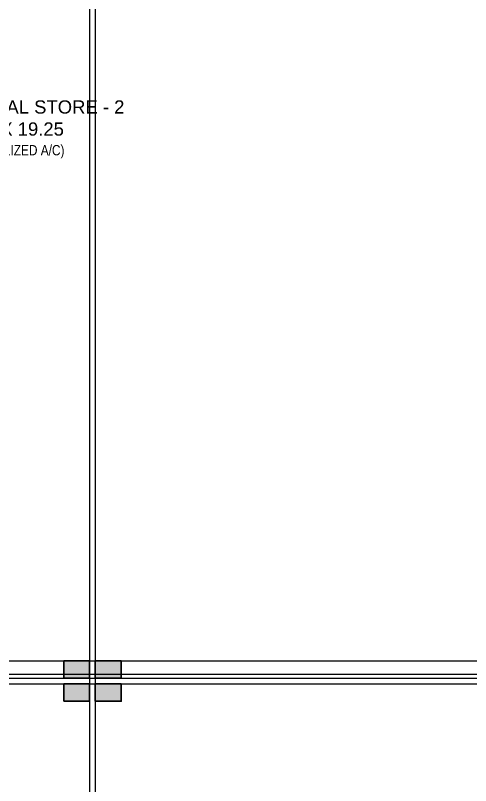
# Model space of a CAD drawing. Header units: metres. Extents: x -488 to 4759, y 38 to 2071.
# Drawn here: x 1159.71 to 1167.63, y 152.42 to 165.82 of the extents above; entities that cross this region are included whole.
import ezdxf
from ezdxf.lldxf.tags import DXFTag

# ---------------------------------------------------------------- set-up
doc = ezdxf.new("R2010")
doc.units = ezdxf.units.M
doc.header["$MEASUREMENT"] = 0
doc.linetypes.add('HIDDEN2', pattern=[0.1875, 0.125, -0.0625])
doc.styles.add('2', font='swissc.ttf', dxfattribs={"height": 0.23})
doc.styles.add('sa1', font='', dxfattribs={"height": 72})
doc.styles.get('sa1').set_extended_font_data('Abadi MT Condensed Light')
tags = doc.linetypes.add('00$1$HIDDEN', pattern=[0.375, 0.25, -0.125]).pattern_tags.tags
tags[6:7] = [DXFTag(74, 4), DXFTag(75, 0), DXFTag(340, '0'), DXFTag(46, 1.0), DXFTag(50, 0.0), DXFTag(44, 0.0), DXFTag(45, 0.0)]
tags[4:5] = [DXFTag(74, 4), DXFTag(75, 0), DXFTag(340, '0'), DXFTag(46, 1.0), DXFTag(50, 0.0), DXFTag(44, 0.0), DXFTag(45, 0.0)]

msp = doc.modelspace()

# ---------------------------------------------------------------- hatches: boundary and pattern name
at = {"lineweight": 30}
h = msp.add_hatch(color=256, dxfattribs=at)
h.dxf.hatch_style = 1
h.paths.add_polyline_path([(1160.5531, 154.29157), (1161.0031, 154.29157), (1161.0031, 154.59157), (1160.5531, 154.59157)])
h = msp.add_hatch(color=256, dxfattribs=at)
h.dxf.hatch_style = 1
h.paths.add_polyline_path([(1161.1031, 154.29157), (1161.5531, 154.29157), (1161.5531, 154.59157), (1161.1031, 154.59157)])
h = msp.add_hatch(color=256, dxfattribs=at)
h.dxf.hatch_style = 1
h.paths.add_polyline_path([(1160.5531, 153.89157), (1161.0031, 153.89157), (1161.0031, 154.19157), (1160.5531, 154.19157)])
h = msp.add_hatch(color=256, dxfattribs=at)
h.dxf.hatch_style = 1
h.paths.add_polyline_path([(1161.1031, 153.89157), (1161.5531, 153.89157), (1161.5531, 154.19157), (1161.1031, 154.19157)])

# ---------------------------------------------------------------- linework, layer by layer
at = {"linetype": '00$1$HIDDEN', "lineweight": -2, "ltscale": 3}
for p, q in [((1161.0031, 181.2716), (1161.0031, 116.75768)), ((1161.1031, 181.2716), (1161.1031, 116.75768)), ((1117.85909, 154.29157), (1193.21732, 154.29157)), ((1117.85909, 154.19157), (1193.21732, 154.19157))]:
    msp.add_line(p, q, dxfattribs=at)
for p, q in [((1153.60717, 154.59157), (1168.60717, 154.59157)), ((1153.60717, 154.36157), (1168.83717, 154.36157))]:
    msp.add_line(p, q)
at = {"lineweight": 30}
for points in [[(1160.5531, 154.29157), (1160.5531, 154.59157), (1161.0031, 154.59157), (1161.0031, 154.29157)], [(1161.1031, 154.29157), (1161.1031, 154.59157), (1161.5531, 154.59157), (1161.5531, 154.29157)], [(1160.5531, 153.89157), (1160.5531, 154.19157), (1161.0031, 154.19157), (1161.0031, 153.89157)], [(1161.1031, 153.89157), (1161.1031, 154.19157), (1161.5531, 154.19157), (1161.5531, 153.89157)]]:
    msp.add_lwpolyline(points, close=True, dxfattribs=at)

# ---------------------------------------------------------------- texts
at = {"linetype": 'ByBlock', "lineweight": -3, "style": '2'}
msp.add_text('(CENTRALIZED A/C)', height=0.18, dxfattribs=at).set_placement((1158.59614, 163.3869))
at = {"linetype": 'HIDDEN2', "lineweight": 9, "ltscale": 10, "insert": (1159.55609, 164.34347), "char_height": 0.23, "width": 5.5769283, "attachment_point": 2, "style": 'sa1'}
msp.add_mtext('{\\fArial|b0|i0|c0|p34;\\C252;RAW MATERIAL STORE - 2\\P20.00 X 19.25}', dxfattribs=at)

doc.saveas('drawing.dxf')
